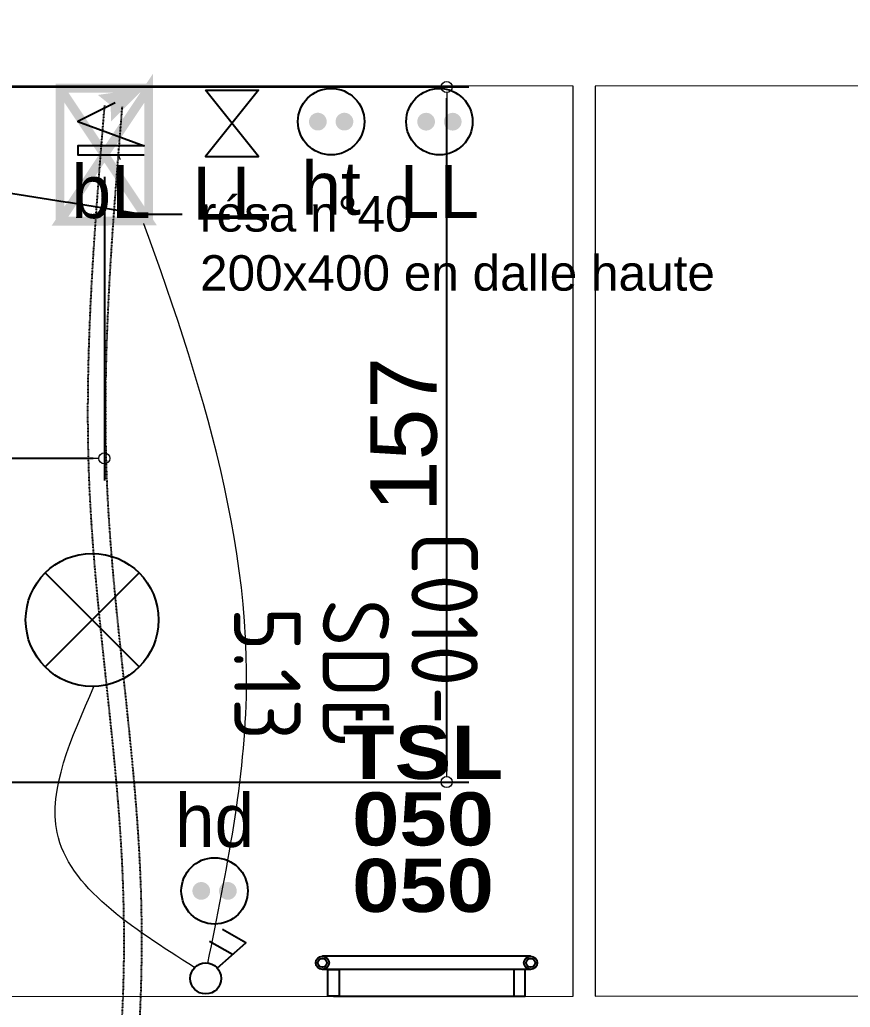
# Model space of a CAD drawing. Header units: millimetres. Extents: x 454430 to 532383, y -370512 to -310890.
# Drawn here: x 470948 to 472822, y -351678 to -349450 of the extents above; entities that cross this region are included whole.
import ezdxf
from ezdxf import colors
from ezdxf.entities.mleader import LeaderData, LeaderLine
from ezdxf.math import Vec2, Vec3

# ---------------------------------------------------------------- set-up
doc = ezdxf.new("R2010")
doc.units = ezdxf.units.MM
doc.set_wipeout_variables(frame=1)
doc.linetypes.add('prlm_ef', pattern=[0.165, 0.1, -0.065])
doc.layers.add('_GAZELEC-BOITE INCORPO', color=36, linetype='Continuous', lineweight=18)
doc.layers.add('_GAZELEC-RESERVATION', color=1, linetype='Continuous', lineweight=18)
for name, color, linetype in [('_GAZELEC-EAU CHAUDE', 1, 'Continuous'), ('prlm-CHAUFF-CONV', 20, 'Continuous'), ('prlm-EAU-EF', 161, 'Continuous'), ('prlm-ELEC-CFO', 201, 'Continuous')]:
    doc.layers.add(name, color=color, linetype=linetype)
doc.layers.add('prlm-xpoly', color=7, linetype='Continuous', plot=False)
doc.layers.add('prlm-ZEROPLOT', color=254, linetype='Continuous', plot=False)
doc.styles.add('Arial', font='arial.ttf')
doc.styles.add('prlm-chauff-rad', font='ariblk.ttf', dxfattribs={"height": 12})
doc.styles.add('prlm-elec-cfo', font='comic.ttf', dxfattribs={"height": 12})
doc.styles.add('prlm-xpoly', font='isocp.shx', dxfattribs={"height": 15})
doc.styles.get("Standard").update_dxf_attribs({"font": 'arial.ttf'})
doc.dimstyles.new('200', dxfattribs={"dimtxt": 150, "dimasz": 25, "dimexe": 50, "dimexo": 50, "dimgap": 20, "dimtad": 1, "dimdec": 0, "dimlfac": 0.1, "dimdsep": 46, "dimtxsty": 'Arial', "dimblk1": 'DOTBLANK', "dimblk2": 'DOTBLANK', "dimsah": 1, "dimcen": 25, "dimclrd": 5, "dimclre": 5, "dimadec": 0, "dimazin": 0, "dimtfac": 1, "dimtdec": 0, "dimtmove": 0, "dimatfit": 3, "dimldrblk": 'DOTBLANK', "dimfxl": 50, "dimtolj": 1, "dimtzin": 0, "dimarcsym": 0})

# ---------------------------------------------------------------- blocks, each defined once
blk = doc.blocks.new('xi.LL')
at = {"color": 0, "lineweight": 5}
blk.add_wipeout([(-7.5, -7.5), (7.5, -7.5), (7.5, 7.5), (-7.5, 7.5)], dxfattribs=at).dxf.layer = 'prlm-ELEC-CFO'
at = {"layer": 'prlm-ELEC-CFO', "color": 0, "linetype": 'ByBlock', "lineweight": 5, "const_width": 2}
for points in [[(-4, 0, 1), (-2, 0, 1)], [(2, 0, 1), (4, 0, 1)]]:
    blk.add_lwpolyline(points, format="xyb", close=True, dxfattribs=at)
at = {"layer": 'prlm-ELEC-CFO', "color": 0, "linetype": 'ByBlock', "lineweight": -2}
blk.add_circle((0, 0), 7.5, dxfattribs=at)
blk = doc.blocks.new('xi.PCHT')
at = {"color": 0, "lineweight": 5}
blk.add_wipeout([(-7.5, -7.5), (7.5, -7.5), (7.5, 7.5), (-7.5, 7.5)], dxfattribs=at).dxf.layer = 'prlm-ELEC-CFO'
at = {"layer": 'prlm-ELEC-CFO', "color": 0, "linetype": 'ByBlock', "lineweight": 5, "const_width": 2}
for points in [[(-4, 0, 1), (-2, 0, 1)], [(2, 0, 1), (4, 0, 1)]]:
    blk.add_lwpolyline(points, format="xyb", close=True, dxfattribs=at)
at = {"layer": 'prlm-ELEC-CFO', "color": 0, "linetype": 'ByBlock', "lineweight": -2}
blk.add_circle((0, 0), 7.5, dxfattribs=at)
blk = doc.blocks.new('xi.PCHD')
at = {"color": 0, "lineweight": 5}
blk.add_wipeout([(-7.5, -7.5), (7.5, -7.5), (7.5, 7.5), (-7.5, 7.5)], dxfattribs=at).dxf.layer = 'prlm-ELEC-CFO'
at = {"layer": 'prlm-ELEC-CFO', "color": 0, "linetype": 'ByBlock', "lineweight": 5, "const_width": 2}
for points in [[(-4, 0, 1), (-2, 0, 1)], [(2, 0, 1), (4, 0, 1)]]:
    blk.add_lwpolyline(points, format="xyb", close=True, dxfattribs=at)
at = {"layer": 'prlm-ELEC-CFO', "color": 0, "linetype": 'ByBlock', "lineweight": -2}
blk.add_circle((0, 0), 7.5, dxfattribs=at)
blk = doc.blocks.new('xi.DA')
at = {"layer": 'prlm-ELEC-CFO', "color": 0}
for points in [[(0.61, -1.67), (7.04, 4.05), (1.81, 7.01)], [(4.05, 1.39), (-1.17, 4.34)]]:
    blk.add_lwpolyline(points, dxfattribs=at)
blk.add_circle((-2, -4), 3.5, dxfattribs=at)
blk = doc.blocks.new('xi.PTCE')
at = {"layer": 'prlm-ELEC-CFO', "color": 0}
for points in [[(-10.61, 10.61), (10.61, -10.61)], [(10.61, 10.61), (-10.61, -10.61)]]:
    blk.add_lwpolyline(points, dxfattribs=at)
at = {"layer": 'prlm-ELEC-CFO', "color": 0, "linetype": 'ByBlock'}
blk.add_circle((0, 0), 15, dxfattribs=at)
blk = doc.blocks.new('xi.BL')
at = {"color": 0, "lineweight": 5}
blk.add_wipeout([(-7.5, -7.5), (7.5, -7.5), (7.5, 7.5), (-7.5, 7.5)], dxfattribs=at).dxf.layer = 'prlm-ELEC-CFO'
at = {"layer": 'prlm-ELEC-CFO', "lineweight": 5}
blk.add_hatch(color=0, dxfattribs=at).paths.add_polyline_path([(-3, 6), (-0.1, 3.7), (0, 0), (7.5, 7.5)])
at = {"layer": 'prlm-ELEC-CFO', "color": 0}
blk.add_lwpolyline([(0.95, 4.23), (-7.5, 0), (7.5, -5.5), (-7.5, -5.5), (-7.5, -7.5), (7.5, -7.5)], dxfattribs=at)
blk = doc.blocks.new('xi.LLrob')
at = {"layer": 'prlm-EAU-EF', "color": 0}
blk.add_lwpolyline([(-6, 7.5), (6, 7.5), (-6, -7.5), (6, -7.5)], close=True, dxfattribs=at)
blk = doc.blocks.new('xi.tsl-050-050')
at = {"layer": 'prlm-CHAUFF-CONV', "linetype": 'ByBlock', "lineweight": -2}
h = blk.add_hatch(color=0, dxfattribs=at)
edge = h.paths.add_edge_path()
edge.add_arc((-23.5, 7.5), 1.5, 0, 360)
edge = h.paths.add_edge_path(flags=17)
edge.add_arc((-23.5, 7.5), 1, 0, 360)
edge = h.paths.add_edge_path()
edge.add_arc((23.5, 7.5), 1.5, 0, 360)
edge = h.paths.add_edge_path(flags=17)
edge.add_arc((23.5, 7.5), 1, 0, 360)
at = {"layer": 'prlm-CHAUFF-CONV', "color": 0, "linetype": 'ByBlock', "lineweight": -2, "flags": 128}
for points in [[(23.5, 9), (-23.5, 9)], [(23.5, 6), (-23.5, 6)]]:
    blk.add_lwpolyline(points, dxfattribs=at)
at = {"layer": 'prlm-CHAUFF-CONV', "color": 0, "linetype": 'ByBlock', "lineweight": -2}
for points in [[(-19.73, 0), (-22.27, 0), (-22.27, 6), (-19.73, 6)], [(19.73, 0), (22.27, 0), (22.27, 6), (19.73, 6)]]:
    blk.add_lwpolyline(points, close=True, dxfattribs=at)
for centre, radius in [((-23.5, 7.5), 1.5), ((23.5, 7.5), 1.5), ((-23.5, 7.5), 1), ((23.5, 7.5), 1)]:
    blk.add_circle(centre, radius, dxfattribs=at)
at = {"layer": 'prlm-ZEROPLOT', "linetype": 'ByBlock', "lineweight": -2, "flags": 128}
blk.add_lwpolyline([(-21, 0), (21, 0)], dxfattribs=at)
blk = doc.blocks.new('_DOTBLANK')
at = {"color": 0, "linetype": 'ByBlock'}
blk.add_line((-0.5, 0), (-1, 0), dxfattribs=at)
blk.add_circle((0, 0), 0.5, dxfattribs=at)
blk = doc.blocks.new('*D175')
at = {"layer": '_GAZELEC-BOITE INCORPO', "color": 5, "lineweight": -2, "transparency": 16777216}
for p, q in [((469429.3, -349804.5), (469429.3, -350489.8)), ((471138.6, -349804.5), (471138.6, -350489.8)), ((471113.6, -350439.8), (469454.3, -350439.8))]:
    blk.add_line(p, q, dxfattribs=at)
at = {"layer": '_GAZELEC-BOITE INCORPO', "color": 5, "lineweight": -2, "transparency": 16777216, "xscale": 25, "yscale": 25, "zscale": 25, "rotation": 180}
blk.add_blockref('_DOTBLANK', (469429.3, -350439.8), dxfattribs=at)
at = {"layer": '_GAZELEC-BOITE INCORPO', "color": 5, "lineweight": -2, "transparency": 16777216, "xscale": 25, "yscale": 25, "zscale": 25}
blk.add_blockref('_DOTBLANK', (471138.6, -350439.8), dxfattribs=at)
at = {"layer": '_GAZELEC-BOITE INCORPO', "color": 0, "transparency": 16777216, "insert": (470284, -350344.5), "char_height": 150, "attachment_point": 5, "style": 'Arial'}
blk.add_mtext('\\A1;171', dxfattribs=at)
blk = doc.blocks.new('*D177')
at = {"layer": '_GAZELEC-BOITE INCORPO', "color": 5, "lineweight": -2, "transparency": 16777216}
for p, q in [((469831.4, -349601.8), (471961.2, -349601.8)), ((471911.2, -351145.2), (471911.2, -349626.8)), ((469831.4, -351170.2), (471961.2, -351170.2))]:
    blk.add_line(p, q, dxfattribs=at)
at = {"layer": '_GAZELEC-BOITE INCORPO', "color": 5, "lineweight": -2, "transparency": 16777216, "xscale": 25, "yscale": 25, "zscale": 25}
for p, rotation in [((471911.2, -349601.8), 90), ((471911.2, -351170.2), 270)]:
    blk.add_blockref('_DOTBLANK', p, dxfattribs=dict(at, rotation=rotation))
at = {"layer": '_GAZELEC-BOITE INCORPO', "color": 0, "transparency": 16777216, "insert": (471814.6, -350386), "char_height": 150, "attachment_point": 5, "rotation": 90, "style": 'Arial'}
blk.add_mtext('\\A1;157', dxfattribs=at)

msp = doc.modelspace()

# ---------------------------------------------------------------- linework, layer by layer
at = {"layer": 'prlm-EAU-EF', "linetype": 'prlm_ef'}
msp.add_spline([(469569.9, -337955), (469358.1, -337959.6), (469157, -338026), (469032, -338095.7), (468911.8, -338282.3), (468808.1, -338628.6), (468787.2, -338772.7), (468733, -339298.5), (468701.7, -339648.8), (468701.7, -340119.2), (468701.7, -341477.8), (468701.7, -342357.3), (468701.7, -342970.9), (468701.7, -344403.9), (468701.7, -345978.2), (468701.7, -347401.2), (468701.7, -349080.2), (468701.7, -349567.7), (468761.2, -350207.6), (468761.2, -350711.9), (468761.2, -351352.1), (468761.2, -352112.3), (468761.2, -353908.8), (468761.2, -356396.4), (468761.2, -358086.2), (468761.2, -360937.3), (468761.2, -361178.1), (468741.6, -362017), (468834, -362459.5), (469206.5, -362938.1), (469650.7, -363152.4), (470100.8, -363225.7), (470487.6, -363207.9), (470817.5, -363005.9), (470949.6, -362785.8), (470949.6, -362519.6), (470846.5, -362343.8), (470615.4, -362209.4), (470224.6, -362143.1)], degree=3, dxfattribs=at)
at = {"layer": 'prlm-ELEC-CFO', "lineweight": 13}
msp.add_spline([(472220.1, -351857), (472278.9, -352122.3), (473344.9, -352154.7), (474293.5, -351294.9)], degree=3, dxfattribs=at)
at = {"layer": 'prlm-xpoly', "lineweight": 0}
for points in [[(472196.4, -349600.3), (470716.5, -349599.7), (470716.7, -350152.7), (470196.5, -350152.7), (470196.5, -349599.7), (469426.9, -349599.7), (469429.8, -351303.9), (470178.6, -351303.9), (470178.7, -351653.8), (472196.4, -351652.9)], [(472916.5, -351702.5), (472050.4, -351702.9), (472050.4, -352903.1), (476261.6, -352903.1), (476261.6, -349599.7), (472246.4, -349600.3), (472246.4, -351652.8), (472916.4, -351652.5)]]:
    msp.add_lwpolyline(points, close=True, dxfattribs=at)

# ---------------------------------------------------------------- block references
at = {"layer": 'prlm-CHAUFF-CONV', "xscale": 10, "yscale": 10, "zscale": 10}
msp.add_blockref('xi.tsl-050-050', (471865.6, -351653), dxfattribs=at)
at = {"layer": 'prlm-EAU-EF', "xscale": 10, "yscale": 10, "zscale": 10}
msp.add_blockref('xi.LLrob', (471426.6, -349684), dxfattribs=at)
at = {"layer": 'prlm-ELEC-CFO', "xscale": 10, "yscale": 10, "zscale": 10}
msp.add_blockref('xi.PTCE', (471111, -350804.3), dxfattribs=at)

# ---------------------------------------------------------------- texts
at = {"layer": 'prlm-xpoly', "lineweight": 20, "insert": (471706.4, -350925.8), "char_height": 150, "attachment_point": 5, "rotation": 270, "line_spacing_factor": 0.8, "style": 'prlm-xpoly'}
msp.add_mtext('C010-T3\\PSDB\\P5.13', dxfattribs=at)

# ---------------------------------------------------------------- leaders
at = {"layer": '_GAZELEC-RESERVATION', "color": 6}
ml = msp.add_multileader_mtext('Standard', dxfattribs=at)
ml.set_content('résa n°52\\P200x400 en dalle haute', color=6)
ml.set_leader_properties()
ml.build(insert=Vec2(0, 0))
ml.multileader.update_dxf_attribs({"has_text_frame": 1, "arrow_head_size": 80, "scale": 20})
ctx = ml.context
ctx.base_point, ctx.scale, ctx.char_height, ctx.arrow_head_size, ctx.landing_gap_size, ctx.plane_origin = Vec3(465894.5, -350241.5), 20, 80, 80, 40, Vec3(460344.2, -350043.2)
notes = []
notes.append((ctx, [(1, (1, 1, 0), (465804.7, -350241.5), (1, 0), 89.8, [(0, [(465383.8, -349938.2)], 0, [])])]))
ctx.mtext.insert, ctx.mtext.width, ctx.mtext.flow_direction = Vec3(465934.5, -350200.9), 1568.85, 5
for ctx, leaders in notes:
    for number, flags, end, landing, length, lines in leaders:
        leader = LeaderData()
        leader.index, (leader.has_last_leader_line, leader.has_dogleg_vector, leader.attachment_direction) = number, flags
        leader.last_leader_point, leader.dogleg_vector, leader.dogleg_length = Vec3(end), Vec3(landing), length
        for number, points, colour, breaks in lines:
            line = LeaderLine()
            line.index, line.vertices, line.color, line.breaks = number, Vec3.list(points), colors.encode_raw_color(colour), breaks
            leader.lines.append(line)
        ctx.leaders.append(leader)

# ---------------------------------------------------------------- next in the draw order: block references
at = {"layer": 'prlm-ELEC-CFO', "xscale": 10, "yscale": 10, "zscale": 10}
msp.add_blockref('xi.PCHD', (471387.3, -351415.7), dxfattribs=at)

# ---------------------------------------------------------------- next in the draw order: texts
at = {"layer": 'prlm-CHAUFF-CONV', "lineweight": 20, "insert": (471857.8, -351254.1), "char_height": 120, "width": 328.236, "attachment_point": 5, "line_spacing_factor": 0.75, "style": 'prlm-chauff-rad', "bg_fill": 3, "box_fill_scale": 1.1, "bg_fill_color": 256, "bg_fill_transparency": 0}
msp.add_mtext('TSL\\P050\\P050', dxfattribs=at)
at = {"layer": 'prlm-ELEC-CFO', "lineweight": 20, "char_height": 120, "attachment_point": 5, "line_spacing_factor": 0.8, "style": 'prlm-elec-cfo', "bg_fill": 3, "box_fill_scale": 1.1, "bg_fill_color": 256, "bg_fill_transparency": 0}
for s, insert in [('ht', (471650.4, -349830.8)), ('LL', (471894.6, -349837.6)), ('hd', (471387.2, -351257.4))]:
    msp.add_mtext(s, dxfattribs=dict(at, insert=insert))

# ---------------------------------------------------------------- next in the draw order: linework, layer by layer
at = {"layer": 'prlm-ELEC-CFO', "lineweight": 13}
for points in [[(471372.2, -351578.6), (471459.6, -350958.8), (471170.8, -349754.9)], [(471342.3, -351588.7), (471032, -351284.2), (471115.2, -350954.2)]]:
    msp.add_spline(points, degree=3, dxfattribs=at)

# ---------------------------------------------------------------- next in the draw order: block references
at = {"layer": 'prlm-ELEC-CFO', "xscale": 10, "yscale": 10, "zscale": 10}
for name, p in [('xi.PCHT', (471650.4, -349680.1)), ('xi.LL', (471894.7, -349680.2)), ('xi.DA', (471387.3, -351573.2))]:
    msp.add_blockref(name, p, dxfattribs=at)

# ---------------------------------------------------------------- next in the draw order: texts
at = {"layer": 'prlm-EAU-EF', "lineweight": 20, "insert": (471426.6, -349841.5), "char_height": 120, "attachment_point": 5, "line_spacing_factor": 0.8, "style": 'prlm-elec-cfo', "bg_fill": 3, "box_fill_scale": 1.1, "bg_fill_color": 256, "bg_fill_transparency": 0}
msp.add_mtext('LL', dxfattribs=at)
at = {"layer": 'prlm-ELEC-CFO', "lineweight": 20, "insert": (471153.7, -349838.7), "char_height": 120, "attachment_point": 5, "line_spacing_factor": 0.8, "style": 'prlm-elec-cfo', "bg_fill": 3, "box_fill_scale": 1.1, "bg_fill_color": 256, "bg_fill_transparency": 0}
msp.add_mtext('bL', dxfattribs=at)

# ---------------------------------------------------------------- next in the draw order: block references
at = {"layer": 'prlm-ELEC-CFO', "xscale": 10, "yscale": 10, "zscale": 10}
msp.add_blockref('xi.BL', (471153.8, -349679.9), dxfattribs=at)

# ---------------------------------------------------------------- next in the draw order: leaders
at = {"layer": '_GAZELEC-RESERVATION', "color": 6}
ml = msp.add_multileader_mtext('Standard', dxfattribs=at)
ml.set_content('résa n°40\\P200x400 en dalle haute', color=6)
ml.set_leader_properties()
ml.build(insert=Vec2(0, 0))
ml.multileader.update_dxf_attribs({"has_text_frame": 1, "arrow_head_size": 80, "scale": 20})
ctx = ml.context
ctx.base_point, ctx.scale, ctx.char_height, ctx.arrow_head_size, ctx.landing_gap_size, ctx.plane_origin = Vec3(471314.5, -349888.8), 20, 80, 80, 40, Vec3(465764.2, -349690.4)
notes = []
notes.append((ctx, [(1, (1, 1, 0), (471224.6, -349888.8), (1, 0), 89.8, [(0, [(470511, -349775.2)], 0, [])])]))
ctx.mtext.insert, ctx.mtext.width, ctx.mtext.flow_direction = Vec3(471354.5, -349848.1), 1568.85, 5
for ctx, leaders in notes:
    for number, flags, end, landing, length, lines in leaders:
        leader = LeaderData()
        leader.index, (leader.has_last_leader_line, leader.has_dogleg_vector, leader.attachment_direction) = number, flags
        leader.last_leader_point, leader.dogleg_vector, leader.dogleg_length = Vec3(end), Vec3(landing), length
        for number, points, colour, breaks in lines:
            line = LeaderLine()
            line.index, line.vertices, line.color, line.breaks = number, Vec3.list(points), colors.encode_raw_color(colour), breaks
            leader.lines.append(line)
        ctx.leaders.append(leader)

# ---------------------------------------------------------------- next in the draw order: linework, layer by layer
at = {"layer": '_GAZELEC-BOITE INCORPO', "const_width": 20}
msp.add_lwpolyline([(471238.6, -349704.4), (471238.6, -349604.4), (471038.6, -349604.5), (471038.6, -349904.5), (471238.6, -349904.4), (471238.6, -349604.4), (471038.6, -349904.5), (471238.6, -349904.4), (471038.6, -349604.5)], dxfattribs=at)
at = {"layer": '_GAZELEC-EAU CHAUDE', "linetype": 'prlm_ef'}
msp.add_open_spline([(470047.6, -354703.7), (470049.9, -354664.4), (470052.3, -354624.9), (470058.6, -354545.9), (470062.4, -354506.4), (470069, -354458.8), (470070.2, -354450.6), (470072.5, -354435.3), (470073.7, -354428.3), (470076.1, -354414.3), (470077.3, -354407.3), (470081.2, -354386.5), (470084, -354372.7), (470093, -354331.5), (470099.8, -354304.3), (470123.8, -354218.5), (470143.8, -354161), (470189.2, -354048.1), (470214.7, -353992.6), (470269.9, -353883.3), (470299.6, -353829.5), (470362, -353722.9), (470394.6, -353670.1), (470461.4, -353565.2), (470495.5, -353513), (470576.2, -353390.7), (470622.7, -353320.6), (470713.3, -353179.5), (470757.3, -353108.5), (470811.1, -353014.4), (470823.6, -352992.1), (470846.3, -352950.1), (470856.7, -352930.4), (470877, -352890.7), (470886.8, -352870.8), (470915.6, -352810.7), (470933.8, -352770.2), (470985.4, -352647.5), (471015.7, -352564.2), (471089.2, -352329.6), (471123.9, -352175.7), (471170.4, -351864.5), (471182.1, -351707.3), (471183.4, -351518.2), (471183.1, -351486.2), (471181.9, -351429.1), (471181.1, -351404.1), (471179.4, -351362.9), (471178.6, -351346.6), (471176.8, -351313.9), (471175.8, -351297.6), (471172.4, -351248.7), (471169.9, -351216.1), (471161.4, -351118.3), (471154.7, -351053), (471140.8, -350922.4), (471133.7, -350856.9), (471120.6, -350725.8), (471114.7, -350660), (471108.8, -350572.2), (471107.5, -350550.3), (471105.8, -350516.5), (471105.2, -350504.7), (471103.8, -350469.9), (471103.1, -350447), (471101.5, -350378.3), (471101.4, -350332.5), (471102.9, -350195.2), (471106.7, -350103.6), (471117.4, -349920.8), (471124.4, -349829.5), (471134.2, -349706.7), (471136.8, -349675.2), (471139.4, -349643.7)], degree=3, knots=[0, 0, 0, 0, 116.983353, 116.983353, 233.966707, 233.966707, 258.621377, 258.621377, 279.535643, 279.535643, 300.449909, 300.449909, 342.278442, 342.278442, 425.935507, 425.935507, 608.419115, 608.419115, 790.902722, 790.902722, 973.386329, 973.386329, 1155.869936, 1155.869936, 1338.353544, 1338.353544, 1584.222526, 1584.222526, 1830.091509, 1830.091509, 1905.871383, 1905.871383, 1972.392152, 1972.392152, 2038.912922, 2038.912922, 2171.954461, 2171.954461, 2438.03754, 2438.03754, 2910.777945, 2910.777945, 3383.51835, 3383.51835, 3480.126823, 3480.126823, 3555.54957, 3555.54957, 3604.846581, 3604.846581, 3654.143591, 3654.143591, 3752.737612, 3752.737612, 3949.925654, 3949.925654, 4147.113697, 4147.113697, 4344.301739, 4344.301739, 4409.761547, 4409.761547, 4444.997764, 4444.997764, 4513.223431, 4513.223431, 4649.674763, 4649.674763, 4922.577429, 4922.577429, 5195.480094, 5195.480094, 5289.962729, 5289.962729, 5289.962729, 5289.962729], dxfattribs=at)
at = {"layer": 'prlm-EAU-EF', "linetype": 'prlm_ef'}
msp.add_spline([(470087.5, -354706.1), (470111.9, -354442.2), (470901.5, -352930.6), (471219.6, -351367.1), (471144.7, -350492), (471179.2, -349646.9)], degree=3, dxfattribs=at)

# ---------------------------------------------------------------- next in the draw order: dimensions: what is measured, and where the dimension line sits
at = {"layer": '_GAZELEC-BOITE INCORPO'}
dim = msp.add_linear_dim(base=(471911.2, -349601.8), p1=(469781.4, -351170.2), p2=(469781.4, -349601.8), angle=90, dimstyle='200', dxfattribs=at)
dim.commit()
dim.dimension.update_dxf_attribs({"geometry": '*D177', "text_midpoint": (471814.6, -350386)})
dim = msp.add_linear_dim(base=(469429.3, -350439.8), p1=(471138.6, -349754.5), p2=(469429.3, -349754.5), dimstyle='200', dxfattribs=at)
dim.commit()
dim.dimension.update_dxf_attribs({"geometry": '*D175', "text_midpoint": (470284, -350344.5)})

doc.saveas('drawing.dxf')
